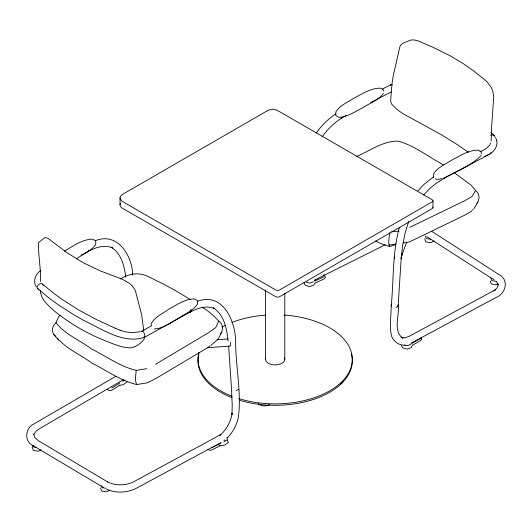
<?xml version="1.0" encoding="UTF-8"?>
<svg xmlns="http://www.w3.org/2000/svg" width="532" height="532" viewBox="0 0 532 532"><rect width="100%" height="100%" fill="white"/><g stroke="black" fill="none" stroke-linecap="round" stroke-linejoin="round"><path stroke-width="0.8" d="M40.505 281.421C41.004 268.454 38.158 255.533 38.484 242.645L44.635 237.797L46.025 237.664L48.006 238.343L67.059 252.747L82.606 262.376L99.876 270.728L122.287 279.253L129.389 283.337L132.096 285.711L135.241 290.259L141.685 314.917L143.76 330.824M36.349 286.921C32.585 281.368 35.478 273.741 40.884 270.456M399.326 227.743C392.197 253.232 393.846 280.125 391.186 306.239C391.253 316.168 389.158 326.455 391.618 336.204C393.594 341.677 399.386 345.634 405.231 345.182M190.888 310.003L190.908 311.659L189.458 312.49C196.94 308.327 206.157 304.982 214.502 308.6L213.232 307.795C224.311 314.671 226.778 329.002 228.095 340.999M396.001 307.476L398.096 306.432L401.268 257.375L401.168 258.871L402.584 245.744L405.085 233.196L408.716 221.372M391.186 306.239L391.286 304.683M394.265 258.532L394.365 257.029M398.096 306.432L398.202 304.876C399.818 315.17 392.443 330.957 402.937 338.266L400.962 337.208L404.932 337.833L408.935 336.47L495.372 289.807L493.962 290.858L496.881 288.125L498.324 284.54M190.888 309.797A3.312 1.982 63.4 0 1 190.922 310.528L190.37 311.892L189.133 312.045M146.859 368.663L136.212 370.372C135.906 374.993 134.543 380.227 136.657 384.55L147.298 382.841L155.996 378.458L208.817 346.957L209.941 345.78M389.903 232.73C389.258 237.245 387.861 242.233 389.59 246.615L395.768 244.614M32.665 445.251L32.239 447.512L33.41 450.444L38.444 451.203L41.031 449.759M210.958 345.288L218.047 339.29L221.791 332.054L222.715 327.818L221.538 323.868C215.586 317.803 209.861 311.506 202.213 307.423M473.713 209.196L477.942 201.987L479.133 197.685L478.208 193.522L471.179 185.209L454.015 172.508M401.168 257.182L406.654 242.113M444.978 177.375L443.907 178.2A3.305 1.809 62.1 0 1 443.409 178.114M491.269 152.212L490.637 153.695L484.18 156.588M58.939 340.507L53.479 334.216L52.302 330.266L53.22 326.03L55.993 322.658L58.846 316.314L60.183 315.376M218.579 321.248L215.726 327.592L208.378 332.779L155.557 364.28M412.466 342.182L411.948 343.32L420.526 338.379M421.045 337.235L421.543 339.05L420.952 340.334L412.373 345.261L411.329 347.496L407.539 349.192L402.884 347.915L401.208 345.574M33.829 434.558L36.189 431.053L39.082 428.938L123.351 379.662M475.422 190.616L472.163 196.401L464.496 200.843L409.746 227.357M472.522 209.615L471.704 211.064L464.037 215.507L409.288 242.02L403.116 242.951M315.423 279.985L314.685 281.082L324.128 276.7M383.499 93.439C378.066 100.608 368.882 103.594 361.521 108.382C354.252 111.966 347.117 117.233 338.711 117.286L336.277 115.863M481.181 155.417C471.605 165.638 457.547 170.785 445.357 177.369M316.181 133.1C321.414 125.545 328.084 118.982 335.712 113.868M322.053 136.983C327.386 129.256 334.382 122.739 342.262 117.658L341.105 118.337L346.013 115.53M220.408 333.737L221.791 332.054M476.951 203.084L477.942 201.987M227.423 437.763C232.59 432.629 236.082 425.992 238.057 419.023C241.994 393.933 235.749 368.277 235.676 343.093C235.989 322.478 223.46 291.649 197.665 301.265M417.939 190.775L423.924 184.438L433.627 176.764M423.645 195.005L429.258 189.04L435.582 183.706L445.171 177.708M223.985 440.642L224.93 439.884M122.899 381.451L124.84 379.974M127.022 381.916L123.384 384.683L119.334 385.301M119.906 385.155L111.7 390.295L109.499 390.688L107.158 389.451M223.892 441.906L227.483 439.651L226.885 437.51M64.392 251.137C73.243 246.17 82.134 239.254 92.694 239.161L95.713 240.816L95.74 244.348C91.165 251.29 82.733 254.276 76.149 258.938M111.68 388.094L119.893 382.96M190.25 311.971L144.385 337.368M116.009 376.197L34.314 423.705C25.436 427.402 23.548 441.208 32.931 445.543L103.687 487.631M236.241 390.541L238.416 389.284M88.884 250.978L87.434 251.809C94.955 247.619 104.212 244.314 112.604 247.925L111.288 247.187M141.645 331.303L143.939 330.006M81.044 255.333L88.186 251.31M109.273 490.351L106.693 491.794L101.652 491.036L100.488 488.103M143.833 330.066L151.128 326.036M221.126 442.484L136.312 488.296C127.128 492.885 115.657 493.503 106.32 489.041M410.937 343.293L495.871 297.561C505.28 294.243 509.523 280.477 499.634 274.991L431.731 231.373M479.97 151.78C485.802 149.485 490.704 145.462 490.371 142.948M444.386 178.094L488.19 154.925C493.403 152.398 498.112 146.799 496.775 140.674M390.973 84.581L382.235 89.137M370.658 102.623L391.166 91.963M434.092 240.996L430.747 242.732L425.76 241.861L424.795 238.908M498.251 283.762L496.243 284.806L491.262 283.935L490.291 280.982M220.78 445.41L211.67 450.019L209.422 450.272L207.866 449.234M120.465 278.894C128.518 273.814 138.759 271.965 147.557 276.268C162.247 283.31 176.823 290.798 190.443 299.755M211.703 447.818L220.813 443.223M314.578 280.098L385.121 244.826M356.533 156.501C370.232 150.842 382.96 140.714 398.428 141.16C414.175 145.615 427.216 156.056 441.447 163.696L443.435 165.086M411.103 344.118L407.731 345.62L404.732 345.049M313.514 281.827L309.804 283.117L306.199 282.16M144.212 337.448C122.673 344.084 102.656 329.195 84.169 320.65L75.212 315.602L58.593 305.016L50.733 299.363L37.759 288.829M442.105 178.486L438.92 179.224L436.393 179.264L435.402 178.705M95.62 240.584C117.758 231.899 132.348 255.819 132.707 275.084M140.375 331.596C133.565 333.045 126.403 332.706 120.013 330.173M388.939 245.086L396.041 244.015M391.698 231.806L399.126 231.121M219.264 445.597L224.344 445.164L228.381 442.631L227.324 440.177M217.069 339.742L227.676 338.977M207.713 347.675L230.529 346.033L230.549 342.508M154.327 328.949C163.942 328.437 171.75 321.873 179.916 317.478C185.834 313.222 193.462 310.508 197.465 304.118L197.439 300.587L194.426 298.931C184.903 298.844 176.817 304.896 168.784 309.238C162.686 313.581 154.978 316.813 151.248 323.636L151.248 325.777M36.821 447.552L33.835 447.099L33.057 445.144M105.815 488.256L102.084 487.691L101.306 485.736M430.641 239.3L426.205 238.529L425.347 235.902M496.137 281.375L491.708 280.597L490.843 277.977M87.208 251.39L87.481 251.437A3.312 1.902 60.6 0 0 88.698 250.785M136.212 370.372C120.039 366.548 106.466 356.327 91.737 349.118C80.026 340.161 65.09 334.675 55.993 322.658M136.657 384.55C120.478 380.726 106.905 370.505 92.182 363.296C81.589 355.383 68.821 349.97 59.504 340.487M389.59 246.615L380.586 243.516L375.659 240.963M115.251 328.244L120.099 330.212M115.344 328.277L96.299 319.499L78.63 309.923L62.271 299.509L54.749 294.096L42.347 284.041M107.205 481.686C115.451 486.095 125.885 485.729 134.15 481.553L220.813 434.531L219.869 435.289C226.625 429.816 230.782 421.524 232.205 413.038L231.965 414.461L232.218 405.078L231.54 389.371L228.634 345.933M420.413 338.405L421.543 339.05M107.876 482.065L38.284 440.669L34.76 437.543L33.669 434.079M426.737 236.627L494.215 279.972M111.255 247.247C121.402 253.392 124.342 266.213 125.791 277.199M468.426 152.298L456.33 144.019L441.5 134.776L402.671 113.555L396.46 108.994L391.572 104.039L390.654 101.506L391.04 95.015L391.938 84.249L393.301 75.451L399.878 46.716L401.028 44.701L402.99 43.178L411.023 39.986L414.195 39.933L417.866 40.798L432.622 47.115L449.859 55.647L462.601 63.182L474.025 71.142L486.986 81.689L491.282 87.474L492.665 90.653L493.743 96.458L491.502 128.571L491.189 140.94M323.689 274.745L324.866 275.596L325.378 277.445L324.547 278.682L315.11 283.057L313.687 285.225L309.511 286.668L305.102 285.099L303.958 282.652M53.479 334.216L55.84 336.31M490.817 132.302L494.288 135.507M57.456 338.053L58.48 339.27M496.236 281.568L498.304 284.999M401.527 253.704L402.245 255.167M495.598 137.462L496.815 140.834M190.922 310.528L190.902 310.149M144.132 336.936L144.265 338.99C140.288 344.204 133.678 349.118 126.649 347.576C121.609 346.937 116.801 345.241 112.072 343.466C101.758 339.602 91.684 335.087 82.054 329.74C72.345 324.327 63.115 318.063 54.457 311.094C48.405 305.594 40.532 299.317 40.419 290.445M481.214 154.014L481.214 151.879L478.308 150.157C468.665 149.938 460.306 155.756 452.014 159.919C445.623 164.115 437.723 167.141 433.553 173.891L433.487 177.548M432.995 200.81L432.995 207.573M383.532 90.965L383.532 89.901L380.626 88.179C370.984 87.96 362.625 93.778 354.332 97.941C347.941 102.137 340.041 105.163 335.872 111.913L335.805 115.57M284.806 293.192L284.806 359.333M265.515 289.887L265.515 359.333M120.033 197.944L120.033 204.714M432.809 207.041A2.401 1.39 0 0 1 432.29 208.557L279.632 296.69A2.813 1.623 0 0 1 275.649 296.69L122.653 208.364A8.944 5.16 0 0 1 120.338 203.377M284.035 315.084A77.147 44.542 0 0 1 348.759 372.679A77.147 44.542 0 0 1 238.602 398.554M231.932 396.227A77.147 44.542 0 0 1 198.961 352.364M221.937 327.08A77.147 44.542 0 0 1 225.408 325.285M231.932 322.439A77.147 44.542 0 0 1 265.488 315.137M351.359 353.793A77.147 44.542 0 0 1 320.51 396.799A77.147 44.542 0 0 1 240.132 400.45M231.932 397.657A77.147 44.542 0 0 1 198.961 353.793M284.334 357.61A9.643 5.566 0 0 1 275.915 364.879A9.643 5.566 0 0 1 265.634 358.462M343.08 381.151A7.016 4.05 0 0 1 340.214 384.111M269.611 404.653A7.016 4.05 0 0 1 258.093 403.595M490.783 135.554A3.318 2.427 -40.6 0 1 494.833 136.95M390.488 85.439A3.338 1.443 70.2 0 1 392.303 85.04M190.902 310.695A3.312 1.982 63.4 0 1 189.159 312.144M88.871 250.24A3.312 1.902 60.6 0 1 88.804 250.532M39.055 289.342A3.318 2.381 -43.3 0 1 37.267 286.781A3.318 2.381 -43.3 0 1 40.332 283.709A3.318 2.381 -43.3 0 1 43.019 285.378M141.319 331.729A3.338 1.529 68.6 0 1 144.505 333.936A3.338 1.529 68.6 0 1 143.361 337.308M267.576 110.629L122.653 194.3A8.944 5.16 0 0 0 122.653 201.595L275.649 289.927A2.813 1.623 0 0 0 279.632 289.927L432.29 201.794A2.401 1.39 0 0 0 432.29 199.826L277.784 110.629A7.222 4.17 0 0 0 267.576 110.629"/></g></svg>
